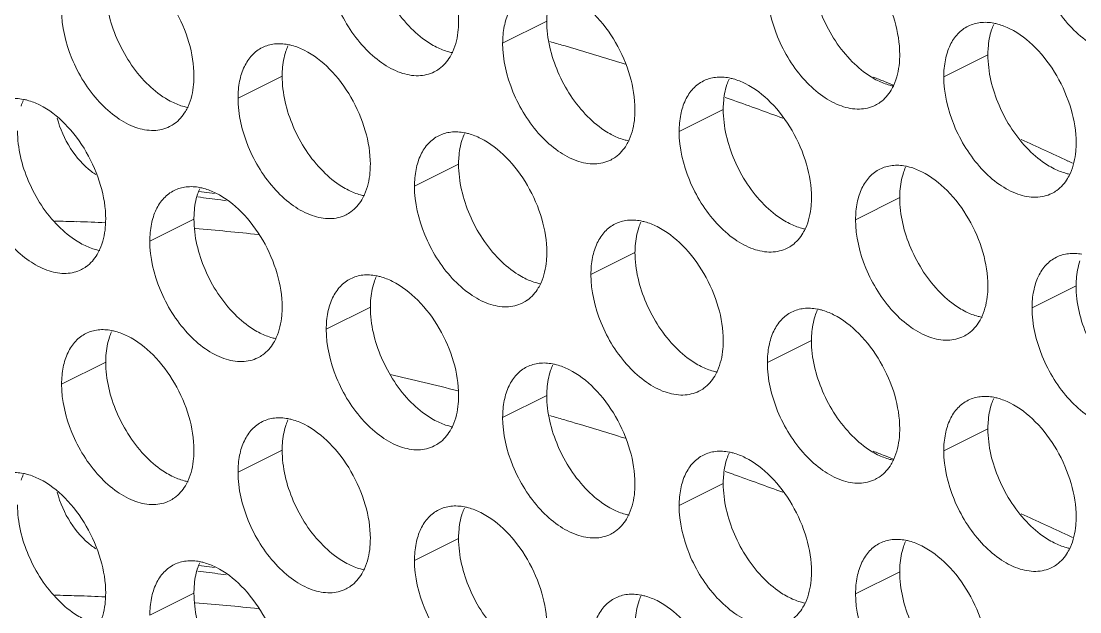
# Model space of a CAD drawing. Header units: millimetres. Extents: x 0 to 2524, y 0 to 1785.
# Drawn here: x 1855.55 to 1869.12, y 881.37 to 888.95 of the extents above; entities that cross this region are included whole.
import ezdxf

# ---------------------------------------------------------------- set-up
doc = ezdxf.new("R2010")
doc.units = ezdxf.units.MM
doc.header["$LTSCALE"] = 0.1
doc.layers.add('标注', color=251, linetype='Continuous', lineweight=9)

msp = doc.modelspace()

# ---------------------------------------------------------------- linework, layer by layer
at = {"layer": '标注'}
for p, q in [((1862.288, 888.947), (1861.722, 888.664)), ((1867.945, 888.518), (1867.379, 888.235)), ((1858.894, 888.244), (1858.328, 887.961)), ((1866.618, 888.174), (1866.672, 888.153)), ((1866.672, 888.153), (1866.731, 888.129)), ((1864.599, 887.962), (1864.577, 887.969)), ((1864.678, 887.934), (1864.599, 887.962)), ((1864.551, 887.815), (1863.985, 887.532)), ((1861.157, 887.112), (1860.591, 886.829)), ((1868.969, 887.154), (1869.03, 887.125)), ((1857.961, 886.746), (1858.025, 886.738)), ((1866.814, 886.684), (1866.248, 886.401)), ((1858.106, 886.654), (1858.178, 886.644)), ((1857.763, 886.409), (1857.197, 886.127)), ((1863.419, 885.981), (1862.854, 885.698)), ((1869.076, 885.553), (1868.511, 885.27)), ((1860.025, 885.278), (1859.46, 884.995)), ((1865.682, 884.85), (1865.117, 884.567)), ((1856.631, 884.575), (1856.066, 884.292)), ((1862.288, 884.147), (1861.722, 883.864)), ((1867.945, 883.718), (1867.379, 883.435)), ((1858.894, 883.444), (1858.328, 883.161)), ((1866.618, 883.374), (1866.672, 883.353)), ((1866.672, 883.353), (1866.731, 883.329)), ((1864.599, 883.162), (1864.577, 883.169)), ((1864.678, 883.134), (1864.599, 883.162)), ((1864.551, 883.015), (1863.985, 882.732)), ((1868.969, 882.354), (1869.03, 882.325)), ((1861.157, 882.312), (1860.591, 882.029)), ((1857.961, 881.946), (1858.025, 881.938)), ((1858.106, 881.854), (1858.178, 881.844)), ((1866.814, 881.884), (1866.248, 881.601)), ((1857.763, 881.609), (1857.197, 881.327))]:
    msp.add_line(p, q, dxfattribs=at)
for centre, radius, start, end in [((1868.689, 888.607), 0.734, 155.8796, 161.7803), ((1859.639, 888.333), 0.734, 155.8796, 161.7803), ((1851.393, 850.57), 39.654, 73.727, 73.9941), ((1851.179, 849.844), 40.411, 72.5573, 73.7232), ((1860.642, 888.703), 0.453, 296.5256, 305.9034), ((1865.295, 887.904), 0.734, 155.8796, 161.7803), ((1850.978, 849.036), 42.147, 68.2177, 68.4277), ((1856.244, 887.63), 0.734, 155.8796, 161.7803), ((1850.332, 847.291), 43.1, 70.0992, 70.5572), ((1866.299, 888.275), 0.453, 296.5256, 305.9034), ((1850.171, 846.848), 43.572, 69.6619, 70.0992), ((1857.248, 888), 0.453, 296.5256, 305.9034), ((1861.901, 887.201), 0.734, 155.8796, 161.7803), ((1849.654, 845.947), 45.509, 64.8858, 65.7125), ((1862.905, 887.572), 0.453, 296.5256, 305.9034), ((1856.953, 887.688), 0.838, 233.0821, 237.7828), ((1867.558, 886.773), 0.734, 155.8796, 161.7803), ((1858.507, 886.498), 0.734, 155.8796, 161.7803), ((1853.574, 853.263), 33.697, 82.271, 82.7772), ((1853.406, 853.187), 33.867, 82.2713, 82.504), ((1868.562, 887.143), 0.453, 296.5256, 305.9034), ((1859.511, 886.869), 0.453, 296.5256, 305.9034), ((1855.293, 856.532), 29.859, 88.1388, 88.6874), ((1855.283, 856.235), 30.157, 87.4456, 88.1385), ((1855.176, 854.606), 31.788, 83.8344, 85.3002), ((1864.164, 886.07), 0.734, 155.8796, 161.7803), ((1865.168, 886.44), 0.453, 296.5256, 305.9034), ((1856.117, 886.166), 0.453, 296.5256, 305.9034), ((1860.77, 885.367), 0.734, 155.8796, 161.7803), ((1861.774, 885.738), 0.453, 296.5256, 305.9034), ((1866.427, 884.939), 0.734, 155.8796, 161.7803), ((1857.376, 884.664), 0.734, 155.8796, 161.7803), ((1867.431, 885.309), 0.453, 296.5256, 305.9034), ((1858.38, 885.035), 0.453, 296.5256, 305.9034), ((1863.033, 884.236), 0.734, 155.8796, 161.7803), ((1851.95, 847.856), 37.495, 75.7992, 77.1627), ((1864.037, 884.606), 0.453, 296.5256, 305.9034), ((1868.689, 883.807), 0.734, 155.8796, 161.7803), ((1859.639, 883.533), 0.734, 155.8796, 161.7803), ((1851.393, 845.77), 39.654, 73.727, 73.9941), ((1851.179, 845.044), 40.411, 72.5573, 73.7232), ((1860.642, 883.903), 0.453, 296.5256, 305.9034), ((1850.978, 844.236), 42.147, 68.2177, 68.4277), ((1865.295, 883.104), 0.734, 155.8796, 161.7803), ((1856.244, 882.83), 0.734, 155.8796, 161.7803), ((1850.332, 842.491), 43.1, 70.0992, 70.5572), ((1850.171, 842.048), 43.572, 69.6619, 70.0992), ((1866.299, 883.475), 0.453, 296.5256, 305.9034), ((1857.248, 883.2), 0.453, 296.5256, 305.9034), ((1861.901, 882.401), 0.734, 155.8796, 161.7803), ((1849.654, 841.147), 45.509, 64.8858, 65.7125), ((1862.905, 882.772), 0.453, 296.5256, 305.9034), ((1856.953, 882.888), 0.838, 233.0821, 237.7828), ((1867.558, 881.973), 0.734, 155.8796, 161.7803), ((1858.507, 881.698), 0.734, 155.8796, 161.7803), ((1853.406, 848.387), 33.867, 82.2713, 82.504), ((1868.562, 882.343), 0.453, 296.5256, 305.9034), ((1853.574, 848.463), 33.697, 82.271, 82.7772), ((1859.511, 882.069), 0.453, 296.5256, 305.9034), ((1855.293, 851.732), 29.859, 88.1388, 88.6874), ((1855.283, 851.435), 30.157, 87.4456, 88.1385), ((1864.164, 881.27), 0.734, 155.8796, 161.7803), ((1855.176, 849.806), 31.788, 83.8344, 85.3002)]:
    msp.add_arc(centre, radius, start, end, dxfattribs=at)
for points, knots in [([(1860.308, 890.41), (1860.429, 890.35), (1860.659, 890.169), (1860.926, 889.811), (1861.107, 889.393), (1861.157, 889.092), (1861.157, 888.947)], [0, 0, 0, 0, 0.229676, 0.488215, 0.753207, 1, 1, 1, 1]), ([(1860.549, 888.856), (1860.388, 889.019), (1860.137, 889.406), (1860.025, 889.856), (1860.025, 890.078)], [0, 0, 0, 0, 0.508684, 1, 1, 1, 1]), ([(1865.965, 889.982), (1866.086, 889.921), (1866.316, 889.741), (1866.582, 889.383), (1866.764, 888.964), (1866.814, 888.663), (1866.814, 888.518)], [0, 0, 0, 0, 0.229676, 0.488215, 0.753207, 1, 1, 1, 1]), ([(1869.896, 888.572), (1869.833, 888.541), (1869.683, 888.507), (1869.445, 888.555), (1869.207, 888.685), (1868.899, 888.963), (1868.613, 889.426), (1868.511, 889.858), (1868.511, 890.07)], [0, 0, 0, 0, 0.090718, 0.191742, 0.308104, 0.439279, 0.725532, 1, 1, 1, 1]), ([(1856.914, 889.707), (1857.035, 889.647), (1857.265, 889.467), (1857.531, 889.108), (1857.713, 888.69), (1857.763, 888.389), (1857.763, 888.244)], [0, 0, 0, 0, 0.229676, 0.488215, 0.753207, 1, 1, 1, 1]), ([(1860.845, 888.298), (1860.782, 888.266), (1860.632, 888.232), (1860.395, 888.28), (1860.156, 888.411), (1859.848, 888.688), (1859.562, 889.151), (1859.46, 889.584), (1859.46, 889.795)], [0, 0, 0, 0, 0.090718, 0.191742, 0.308104, 0.439279, 0.725532, 1, 1, 1, 1]), ([(1866.206, 888.428), (1866.044, 888.59), (1865.793, 888.977), (1865.682, 889.428), (1865.682, 889.65)], [0, 0, 0, 0, 0.508684, 1, 1, 1, 1]), ([(1857.155, 888.153), (1856.994, 888.316), (1856.743, 888.703), (1856.631, 889.154), (1856.631, 889.375)], [0, 0, 0, 0, 0.508684, 1, 1, 1, 1]), ([(1861.722, 888.664), (1861.722, 888.737), (1861.734, 888.876), (1861.793, 889.066), (1861.893, 889.218), (1861.985, 889.288), (1862.034, 889.313)], [0, 0, 0, 0, 0.289235, 0.54966, 0.782932, 1, 1, 1, 1]), ([(1862.288, 888.947), (1862.288, 888.975), (1862.292, 889.083), (1862.311, 889.19), (1862.335, 889.265)], [0, 0, 0, 0, 0.264225, 1, 1, 1, 1]), ([(1862.571, 889.279), (1862.692, 889.218), (1862.922, 889.038), (1863.188, 888.68), (1863.369, 888.261), (1863.419, 887.96), (1863.419, 887.815)], [0, 0, 0, 0, 0.229676, 0.488215, 0.753207, 1, 1, 1, 1]), ([(1866.502, 887.869), (1866.439, 887.838), (1866.289, 887.804), (1866.051, 887.852), (1865.813, 887.982), (1865.505, 888.26), (1865.219, 888.723), (1865.117, 889.155), (1865.117, 889.367)], [0, 0, 0, 0, 0.090718, 0.191742, 0.308104, 0.439279, 0.725532, 1, 1, 1, 1]), ([(1857.451, 887.595), (1857.388, 887.563), (1857.238, 887.53), (1857, 887.577), (1856.762, 887.708), (1856.454, 887.985), (1856.168, 888.448), (1856.066, 888.881), (1856.066, 889.092)], [0, 0, 0, 0, 0.090718, 0.191742, 0.308104, 0.439279, 0.725532, 1, 1, 1, 1]), ([(1860.874, 888.615), (1860.845, 888.629), (1860.728, 888.695), (1860.622, 888.783), (1860.549, 888.856)], [0, 0, 0, 0, 0.235002, 1, 1, 1, 1]), ([(1861.157, 888.947), (1861.157, 888.911), (1861.151, 888.779), (1861.122, 888.646), (1861.082, 888.558)], [0, 0, 0, 0, 0.268874, 1, 1, 1, 1]), ([(1862.812, 887.725), (1862.65, 887.887), (1862.399, 888.275), (1862.288, 888.725), (1862.288, 888.947)], [0, 0, 0, 0, 0.508684, 1, 1, 1, 1]), ([(1867.379, 888.235), (1867.379, 888.308), (1867.391, 888.447), (1867.45, 888.637), (1867.55, 888.79), (1867.642, 888.86), (1867.691, 888.884)], [0, 0, 0, 0, 0.289235, 0.54966, 0.782932, 1, 1, 1, 1]), ([(1867.691, 888.884), (1867.74, 888.908), (1867.85, 888.94), (1867.963, 888.933), (1868.02, 888.923)], [0, 0, 0, 0, 0.482538, 1, 1, 1, 1]), ([(1868.02, 888.923), (1868.037, 888.919), (1868.109, 888.903), (1868.178, 888.875), (1868.228, 888.85)], [0, 0, 0, 0, 0.238696, 1, 1, 1, 1]), ([(1868.228, 888.85), (1868.348, 888.79), (1868.579, 888.61), (1868.845, 888.252), (1869.026, 887.833), (1869.076, 887.532), (1869.076, 887.387)], [0, 0, 0, 0, 0.229676, 0.488215, 0.753207, 1, 1, 1, 1]), ([(1867.945, 888.518), (1867.945, 888.547), (1867.949, 888.654), (1867.967, 888.761), (1867.992, 888.837)], [0, 0, 0, 0, 0.264225, 1, 1, 1, 1]), ([(1858.328, 887.961), (1858.328, 888.034), (1858.34, 888.173), (1858.399, 888.363), (1858.499, 888.515), (1858.591, 888.585), (1858.64, 888.61)], [0, 0, 0, 0, 0.289235, 0.54966, 0.782932, 1, 1, 1, 1]), ([(1858.64, 888.61), (1858.689, 888.634), (1858.799, 888.666), (1858.912, 888.659), (1858.969, 888.648)], [0, 0, 0, 0, 0.482538, 1, 1, 1, 1]), ([(1858.969, 888.648), (1858.986, 888.645), (1859.058, 888.628), (1859.127, 888.601), (1859.177, 888.576)], [0, 0, 0, 0, 0.238696, 1, 1, 1, 1]), ([(1861.082, 888.542), (1861.064, 888.546), (1860.993, 888.562), (1860.924, 888.59), (1860.874, 888.615)], [0, 0, 0, 0, 0.238696, 1, 1, 1, 1]), ([(1863.108, 887.166), (1863.045, 887.135), (1862.895, 887.101), (1862.657, 887.149), (1862.419, 887.279), (1862.111, 887.557), (1861.825, 888.02), (1861.722, 888.452), (1861.722, 888.664)], [0, 0, 0, 0, 0.090718, 0.191742, 0.308104, 0.439279, 0.725532, 1, 1, 1, 1]), ([(1858.894, 888.244), (1858.894, 888.272), (1858.898, 888.38), (1858.917, 888.487), (1858.941, 888.562)], [0, 0, 0, 0, 0.264225, 1, 1, 1, 1]), ([(1859.177, 888.576), (1859.298, 888.515), (1859.528, 888.335), (1859.794, 887.977), (1859.975, 887.558), (1860.025, 887.257), (1860.025, 887.112)], [0, 0, 0, 0, 0.229676, 0.488215, 0.753207, 1, 1, 1, 1]), ([(1861.082, 888.558), (1861.072, 888.535), (1861.029, 888.451), (1860.964, 888.377), (1860.908, 888.336)], [0, 0, 0, 0, 0.265525, 1, 1, 1, 1]), ([(1866.814, 888.518), (1866.814, 888.483), (1866.808, 888.35), (1866.779, 888.218), (1866.739, 888.129)], [0, 0, 0, 0, 0.268874, 1, 1, 1, 1]), ([(1868.469, 887.296), (1868.307, 887.459), (1868.056, 887.846), (1867.945, 888.297), (1867.945, 888.518)], [0, 0, 0, 0, 0.508684, 1, 1, 1, 1]), ([(1866.531, 888.186), (1866.502, 888.2), (1866.384, 888.267), (1866.279, 888.354), (1866.206, 888.428)], [0, 0, 0, 0, 0.235002, 1, 1, 1, 1]), ([(1857.763, 888.244), (1857.763, 888.208), (1857.757, 888.076), (1857.728, 887.943), (1857.688, 887.855)], [0, 0, 0, 0, 0.268874, 1, 1, 1, 1]), ([(1859.418, 887.022), (1859.256, 887.184), (1859.005, 887.572), (1858.894, 888.022), (1858.894, 888.244)], [0, 0, 0, 0, 0.508684, 1, 1, 1, 1]), ([(1863.985, 887.532), (1863.985, 887.605), (1863.997, 887.744), (1864.056, 887.934), (1864.156, 888.087), (1864.248, 888.157), (1864.297, 888.181)], [0, 0, 0, 0, 0.289235, 0.54966, 0.782932, 1, 1, 1, 1]), ([(1864.297, 888.181), (1864.345, 888.206), (1864.455, 888.237), (1864.569, 888.23), (1864.626, 888.22)], [0, 0, 0, 0, 0.482538, 1, 1, 1, 1]), ([(1864.626, 888.22), (1864.643, 888.216), (1864.715, 888.2), (1864.784, 888.172), (1864.834, 888.147)], [0, 0, 0, 0, 0.238696, 1, 1, 1, 1]), ([(1866.738, 888.114), (1866.721, 888.117), (1866.65, 888.134), (1866.581, 888.161), (1866.531, 888.186)], [0, 0, 0, 0, 0.238696, 1, 1, 1, 1]), ([(1868.764, 886.738), (1868.702, 886.707), (1868.552, 886.673), (1868.314, 886.72), (1868.076, 886.851), (1867.768, 887.129), (1867.482, 887.591), (1867.379, 888.024), (1867.379, 888.235)], [0, 0, 0, 0, 0.090718, 0.191742, 0.308104, 0.439279, 0.725532, 1, 1, 1, 1]), ([(1857.48, 887.912), (1857.451, 887.926), (1857.333, 887.992), (1857.228, 888.08), (1857.155, 888.153)], [0, 0, 0, 0, 0.235002, 1, 1, 1, 1]), ([(1864.551, 887.815), (1864.551, 887.844), (1864.555, 887.951), (1864.573, 888.059), (1864.598, 888.134)], [0, 0, 0, 0, 0.264225, 1, 1, 1, 1]), ([(1864.834, 888.147), (1864.954, 888.087), (1865.185, 887.907), (1865.451, 887.549), (1865.632, 887.13), (1865.682, 886.829), (1865.682, 886.684)], [0, 0, 0, 0, 0.229676, 0.488215, 0.753207, 1, 1, 1, 1]), ([(1866.739, 888.129), (1866.729, 888.106), (1866.685, 888.022), (1866.621, 887.948), (1866.565, 887.908)], [0, 0, 0, 0, 0.265525, 1, 1, 1, 1]), ([(1855.246, 887.907), (1855.294, 887.931), (1855.405, 887.963), (1855.518, 887.956), (1855.575, 887.945)], [0, 0, 0, 0, 0.482538, 1, 1, 1, 1]), ([(1855.575, 887.945), (1855.592, 887.942), (1855.664, 887.925), (1855.733, 887.898), (1855.783, 887.873)], [0, 0, 0, 0, 0.238696, 1, 1, 1, 1]), ([(1857.687, 887.839), (1857.67, 887.843), (1857.599, 887.859), (1857.53, 887.887), (1857.48, 887.912)], [0, 0, 0, 0, 0.238696, 1, 1, 1, 1]), ([(1859.713, 886.463), (1859.651, 886.432), (1859.501, 886.398), (1859.263, 886.446), (1859.025, 886.577), (1858.717, 886.854), (1858.431, 887.317), (1858.328, 887.749), (1858.328, 887.961)], [0, 0, 0, 0, 0.090718, 0.191742, 0.308104, 0.439279, 0.725532, 1, 1, 1, 1]), ([(1855.783, 887.873), (1855.903, 887.813), (1856.134, 887.632), (1856.4, 887.274), (1856.581, 886.855), (1856.631, 886.554), (1856.631, 886.409)], [0, 0, 0, 0, 0.229676, 0.488215, 0.753207, 1, 1, 1, 1]), ([(1857.688, 887.855), (1857.678, 887.832), (1857.634, 887.748), (1857.57, 887.674), (1857.514, 887.633)], [0, 0, 0, 0, 0.265525, 1, 1, 1, 1]), ([(1863.419, 887.815), (1863.419, 887.78), (1863.414, 887.647), (1863.385, 887.515), (1863.345, 887.426)], [0, 0, 0, 0, 0.268874, 1, 1, 1, 1]), ([(1865.075, 886.593), (1864.913, 886.756), (1864.662, 887.143), (1864.551, 887.594), (1864.551, 887.815)], [0, 0, 0, 0, 0.508684, 1, 1, 1, 1]), ([(1856.01, 887.703), (1856.045, 887.567), (1856.159, 887.311), (1856.343, 887.098), (1856.45, 887.018)], [0, 0, 0, 0, 0.513788, 1, 1, 1, 1]), ([(1863.137, 887.483), (1863.108, 887.497), (1862.99, 887.564), (1862.885, 887.651), (1862.812, 887.725)], [0, 0, 0, 0, 0.235002, 1, 1, 1, 1]), ([(1856.024, 886.319), (1855.862, 886.481), (1855.611, 886.869), (1855.5, 887.319), (1855.5, 887.541)], [0, 0, 0, 0, 0.508684, 1, 1, 1, 1]), ([(1860.903, 887.478), (1860.951, 887.503), (1861.061, 887.534), (1861.175, 887.528), (1861.232, 887.517)], [0, 0, 0, 0, 0.482538, 1, 1, 1, 1]), ([(1861.232, 887.517), (1861.249, 887.513), (1861.321, 887.497), (1861.39, 887.469), (1861.44, 887.444)], [0, 0, 0, 0, 0.238696, 1, 1, 1, 1]), ([(1865.37, 886.035), (1865.308, 886.004), (1865.158, 885.97), (1864.92, 886.017), (1864.682, 886.148), (1864.374, 886.426), (1864.088, 886.888), (1863.985, 887.321), (1863.985, 887.532)], [0, 0, 0, 0, 0.090718, 0.191742, 0.308104, 0.439279, 0.725532, 1, 1, 1, 1]), ([(1860.591, 886.829), (1860.591, 886.902), (1860.603, 887.041), (1860.662, 887.231), (1860.761, 887.384), (1860.854, 887.454), (1860.903, 887.478)], [0, 0, 0, 0, 0.289235, 0.54966, 0.782932, 1, 1, 1, 1]), ([(1861.157, 887.112), (1861.157, 887.141), (1861.16, 887.248), (1861.179, 887.356), (1861.204, 887.431)], [0, 0, 0, 0, 0.264225, 1, 1, 1, 1]), ([(1861.44, 887.444), (1861.56, 887.384), (1861.791, 887.204), (1862.057, 886.846), (1862.238, 886.427), (1862.288, 886.126), (1862.288, 885.981)], [0, 0, 0, 0, 0.229676, 0.488215, 0.753207, 1, 1, 1, 1]), ([(1863.344, 887.411), (1863.327, 887.414), (1863.256, 887.431), (1863.187, 887.458), (1863.137, 887.483)], [0, 0, 0, 0, 0.238696, 1, 1, 1, 1]), ([(1863.345, 887.426), (1863.335, 887.404), (1863.291, 887.32), (1863.227, 887.245), (1863.171, 887.205)], [0, 0, 0, 0, 0.265525, 1, 1, 1, 1]), ([(1869.076, 887.387), (1869.076, 887.351), (1869.071, 887.219), (1869.041, 887.086), (1869.002, 886.998)], [0, 0, 0, 0, 0.268874, 1, 1, 1, 1]), ([(1868.794, 887.055), (1868.765, 887.069), (1868.647, 887.135), (1868.542, 887.223), (1868.469, 887.296)], [0, 0, 0, 0, 0.235002, 1, 1, 1, 1]), ([(1860.025, 887.112), (1860.025, 887.077), (1860.02, 886.944), (1859.99, 886.812), (1859.951, 886.723)], [0, 0, 0, 0, 0.268874, 1, 1, 1, 1]), ([(1861.681, 885.89), (1861.519, 886.053), (1861.268, 886.44), (1861.157, 886.891), (1861.157, 887.112)], [0, 0, 0, 0, 0.508684, 1, 1, 1, 1]), ([(1866.56, 887.05), (1866.608, 887.074), (1866.718, 887.106), (1866.832, 887.099), (1866.889, 887.088)], [0, 0, 0, 0, 0.482538, 1, 1, 1, 1]), ([(1866.889, 887.088), (1866.906, 887.085), (1866.978, 887.068), (1867.046, 887.041), (1867.096, 887.016)], [0, 0, 0, 0, 0.238696, 1, 1, 1, 1]), ([(1859.743, 886.78), (1859.714, 886.794), (1859.596, 886.861), (1859.491, 886.948), (1859.418, 887.022)], [0, 0, 0, 0, 0.235002, 1, 1, 1, 1]), ([(1866.248, 886.401), (1866.248, 886.474), (1866.26, 886.613), (1866.319, 886.803), (1866.418, 886.955), (1866.511, 887.026), (1866.56, 887.05)], [0, 0, 0, 0, 0.289235, 0.54966, 0.782932, 1, 1, 1, 1]), ([(1866.814, 886.684), (1866.814, 886.712), (1866.817, 886.82), (1866.836, 886.927), (1866.861, 887.002)], [0, 0, 0, 0, 0.264225, 1, 1, 1, 1]), ([(1867.096, 887.016), (1867.217, 886.956), (1867.448, 886.775), (1867.714, 886.417), (1867.895, 885.999), (1867.945, 885.697), (1867.945, 885.553)], [0, 0, 0, 0, 0.229676, 0.488215, 0.753207, 1, 1, 1, 1]), ([(1869.001, 886.983), (1868.984, 886.986), (1868.912, 887.002), (1868.844, 887.03), (1868.794, 887.055)], [0, 0, 0, 0, 0.238696, 1, 1, 1, 1]), ([(1869.002, 886.998), (1868.991, 886.975), (1868.948, 886.891), (1868.884, 886.817), (1868.828, 886.776)], [0, 0, 0, 0, 0.265525, 1, 1, 1, 1]), ([(1857.509, 886.776), (1857.557, 886.8), (1857.667, 886.831), (1857.781, 886.825), (1857.838, 886.814)], [0, 0, 0, 0, 0.482538, 1, 1, 1, 1]), ([(1861.976, 885.332), (1861.914, 885.301), (1861.764, 885.267), (1861.526, 885.315), (1861.287, 885.445), (1860.98, 885.723), (1860.694, 886.185), (1860.591, 886.618), (1860.591, 886.829)], [0, 0, 0, 0, 0.090718, 0.191742, 0.308104, 0.439279, 0.725532, 1, 1, 1, 1]), ([(1857.197, 886.127), (1857.197, 886.199), (1857.209, 886.338), (1857.268, 886.528), (1857.367, 886.681), (1857.46, 886.751), (1857.509, 886.776)], [0, 0, 0, 0, 0.289235, 0.54966, 0.782932, 1, 1, 1, 1]), ([(1857.763, 886.409), (1857.763, 886.438), (1857.766, 886.545), (1857.785, 886.653), (1857.81, 886.728)], [0, 0, 0, 0, 0.264225, 1, 1, 1, 1]), ([(1857.838, 886.814), (1857.855, 886.81), (1857.927, 886.794), (1857.995, 886.767), (1858.045, 886.742)], [0, 0, 0, 0, 0.238696, 1, 1, 1, 1]), ([(1858.045, 886.742), (1858.166, 886.681), (1858.397, 886.501), (1858.663, 886.143), (1858.844, 885.724), (1858.894, 885.423), (1858.894, 885.278)], [0, 0, 0, 0, 0.229676, 0.488215, 0.753207, 1, 1, 1, 1]), ([(1859.95, 886.708), (1859.933, 886.711), (1859.861, 886.728), (1859.793, 886.755), (1859.743, 886.78)], [0, 0, 0, 0, 0.238696, 1, 1, 1, 1]), ([(1859.951, 886.723), (1859.94, 886.701), (1859.897, 886.617), (1859.833, 886.542), (1859.777, 886.502)], [0, 0, 0, 0, 0.265525, 1, 1, 1, 1]), ([(1865.682, 886.684), (1865.682, 886.648), (1865.677, 886.516), (1865.647, 886.383), (1865.608, 886.295)], [0, 0, 0, 0, 0.268874, 1, 1, 1, 1]), ([(1867.337, 885.462), (1867.176, 885.625), (1866.925, 886.012), (1866.814, 886.462), (1866.814, 886.684)], [0, 0, 0, 0, 0.508684, 1, 1, 1, 1]), ([(1865.399, 886.352), (1865.371, 886.366), (1865.253, 886.432), (1865.148, 886.52), (1865.075, 886.593)], [0, 0, 0, 0, 0.235002, 1, 1, 1, 1]), ([(1856.631, 886.409), (1856.631, 886.374), (1856.626, 886.242), (1856.596, 886.109), (1856.557, 886.021)], [0, 0, 0, 0, 0.268874, 1, 1, 1, 1]), ([(1858.286, 885.187), (1858.125, 885.35), (1857.874, 885.737), (1857.763, 886.188), (1857.763, 886.409)], [0, 0, 0, 0, 0.508684, 1, 1, 1, 1]), ([(1856.348, 886.077), (1856.32, 886.091), (1856.202, 886.158), (1856.097, 886.245), (1856.024, 886.319)], [0, 0, 0, 0, 0.235002, 1, 1, 1, 1]), ([(1862.854, 885.698), (1862.854, 885.771), (1862.866, 885.91), (1862.925, 886.1), (1863.024, 886.252), (1863.117, 886.323), (1863.166, 886.347)], [0, 0, 0, 0, 0.289235, 0.54966, 0.782932, 1, 1, 1, 1]), ([(1863.166, 886.347), (1863.214, 886.371), (1863.324, 886.403), (1863.438, 886.396), (1863.495, 886.385)], [0, 0, 0, 0, 0.482538, 1, 1, 1, 1]), ([(1863.419, 885.981), (1863.419, 886.009), (1863.423, 886.117), (1863.442, 886.224), (1863.467, 886.299)], [0, 0, 0, 0, 0.264225, 1, 1, 1, 1]), ([(1863.495, 886.385), (1863.512, 886.382), (1863.583, 886.365), (1863.652, 886.338), (1863.702, 886.313)], [0, 0, 0, 0, 0.238696, 1, 1, 1, 1]), ([(1863.702, 886.313), (1863.823, 886.253), (1864.054, 886.072), (1864.32, 885.714), (1864.501, 885.296), (1864.551, 884.995), (1864.551, 884.85)], [0, 0, 0, 0, 0.229676, 0.488215, 0.753207, 1, 1, 1, 1]), ([(1865.607, 886.28), (1865.59, 886.283), (1865.518, 886.3), (1865.449, 886.327), (1865.399, 886.352)], [0, 0, 0, 0, 0.238696, 1, 1, 1, 1]), ([(1865.608, 886.295), (1865.597, 886.272), (1865.554, 886.188), (1865.49, 886.114), (1865.434, 886.073)], [0, 0, 0, 0, 0.265525, 1, 1, 1, 1]), ([(1867.633, 884.904), (1867.57, 884.872), (1867.421, 884.838), (1867.183, 884.886), (1866.944, 885.017), (1866.637, 885.294), (1866.351, 885.757), (1866.248, 886.189), (1866.248, 886.401)], [0, 0, 0, 0, 0.090718, 0.191742, 0.308104, 0.439279, 0.725532, 1, 1, 1, 1]), ([(1856.319, 885.76), (1856.26, 885.731), (1856.118, 885.697), (1855.892, 885.736), (1855.664, 885.852), (1855.525, 885.968), (1855.458, 886.036)], [0, 0, 0, 0, 0.208571, 0.439041, 0.702839, 1, 1, 1, 1]), ([(1856.556, 886.005), (1856.539, 886.008), (1856.467, 886.025), (1856.398, 886.052), (1856.348, 886.077)], [0, 0, 0, 0, 0.238696, 1, 1, 1, 1]), ([(1856.557, 886.021), (1856.546, 885.998), (1856.503, 885.914), (1856.439, 885.84), (1856.383, 885.799)], [0, 0, 0, 0, 0.265525, 1, 1, 1, 1]), ([(1858.582, 884.629), (1858.52, 884.598), (1858.37, 884.564), (1858.132, 884.612), (1857.893, 884.742), (1857.586, 885.02), (1857.3, 885.482), (1857.197, 885.915), (1857.197, 886.127)], [0, 0, 0, 0, 0.090718, 0.191742, 0.308104, 0.439279, 0.725532, 1, 1, 1, 1]), ([(1862.005, 885.649), (1861.977, 885.663), (1861.859, 885.73), (1861.753, 885.817), (1861.681, 885.89)], [0, 0, 0, 0, 0.235002, 1, 1, 1, 1]), ([(1862.288, 885.981), (1862.288, 885.945), (1862.282, 885.813), (1862.253, 885.68), (1862.214, 885.592)], [0, 0, 0, 0, 0.268874, 1, 1, 1, 1]), ([(1863.943, 884.759), (1863.782, 884.922), (1863.531, 885.309), (1863.419, 885.759), (1863.419, 885.981)], [0, 0, 0, 0, 0.508684, 1, 1, 1, 1]), ([(1868.511, 885.27), (1868.511, 885.343), (1868.523, 885.481), (1868.582, 885.672), (1868.681, 885.824), (1868.774, 885.894), (1868.823, 885.919)], [0, 0, 0, 0, 0.289235, 0.54966, 0.782932, 1, 1, 1, 1]), ([(1868.823, 885.919), (1868.871, 885.943), (1868.981, 885.975), (1869.095, 885.968), (1869.151, 885.957)], [0, 0, 0, 0, 0.482538, 1, 1, 1, 1]), ([(1869.076, 885.553), (1869.076, 885.581), (1869.08, 885.688), (1869.099, 885.796), (1869.124, 885.871)], [0, 0, 0, 0, 0.264225, 1, 1, 1, 1]), ([(1859.46, 884.995), (1859.46, 885.068), (1859.472, 885.207), (1859.531, 885.397), (1859.63, 885.549), (1859.723, 885.62), (1859.772, 885.644)], [0, 0, 0, 0, 0.289235, 0.54966, 0.782932, 1, 1, 1, 1]), ([(1859.772, 885.644), (1859.82, 885.668), (1859.93, 885.7), (1860.044, 885.693), (1860.101, 885.682)], [0, 0, 0, 0, 0.482538, 1, 1, 1, 1]), ([(1860.025, 885.278), (1860.025, 885.306), (1860.029, 885.414), (1860.048, 885.521), (1860.073, 885.596)], [0, 0, 0, 0, 0.264225, 1, 1, 1, 1]), ([(1860.101, 885.682), (1860.118, 885.679), (1860.189, 885.662), (1860.258, 885.635), (1860.308, 885.61)], [0, 0, 0, 0, 0.238696, 1, 1, 1, 1]), ([(1860.308, 885.61), (1860.429, 885.55), (1860.659, 885.369), (1860.926, 885.011), (1861.107, 884.593), (1861.157, 884.292), (1861.157, 884.147)], [0, 0, 0, 0, 0.229676, 0.488215, 0.753207, 1, 1, 1, 1]), ([(1862.213, 885.577), (1862.196, 885.58), (1862.124, 885.597), (1862.055, 885.624), (1862.005, 885.649)], [0, 0, 0, 0, 0.238696, 1, 1, 1, 1]), ([(1862.214, 885.592), (1862.203, 885.569), (1862.16, 885.485), (1862.096, 885.411), (1862.04, 885.37)], [0, 0, 0, 0, 0.265525, 1, 1, 1, 1]), ([(1864.239, 884.201), (1864.176, 884.169), (1864.026, 884.135), (1863.789, 884.183), (1863.55, 884.314), (1863.242, 884.591), (1862.956, 885.054), (1862.854, 885.486), (1862.854, 885.698)], [0, 0, 0, 0, 0.090718, 0.191742, 0.308104, 0.439279, 0.725532, 1, 1, 1, 1]), ([(1867.662, 885.22), (1867.634, 885.235), (1867.516, 885.301), (1867.41, 885.388), (1867.337, 885.462)], [0, 0, 0, 0, 0.235002, 1, 1, 1, 1]), ([(1867.945, 885.553), (1867.945, 885.517), (1867.939, 885.385), (1867.91, 885.252), (1867.87, 885.164)], [0, 0, 0, 0, 0.268874, 1, 1, 1, 1]), ([(1869.6, 884.33), (1869.439, 884.493), (1869.188, 884.88), (1869.076, 885.331), (1869.076, 885.553)], [0, 0, 0, 0, 0.508684, 1, 1, 1, 1]), ([(1858.611, 884.946), (1858.583, 884.96), (1858.465, 885.027), (1858.359, 885.114), (1858.286, 885.187)], [0, 0, 0, 0, 0.235002, 1, 1, 1, 1]), ([(1858.894, 885.278), (1858.894, 885.242), (1858.888, 885.11), (1858.859, 884.978), (1858.819, 884.889)], [0, 0, 0, 0, 0.268874, 1, 1, 1, 1]), ([(1860.549, 884.056), (1860.388, 884.219), (1860.137, 884.606), (1860.025, 885.056), (1860.025, 885.278)], [0, 0, 0, 0, 0.508684, 1, 1, 1, 1]), ([(1865.117, 884.567), (1865.117, 884.64), (1865.129, 884.779), (1865.188, 884.969), (1865.287, 885.121), (1865.38, 885.191), (1865.428, 885.216)], [0, 0, 0, 0, 0.289235, 0.54966, 0.782932, 1, 1, 1, 1]), ([(1865.428, 885.216), (1865.477, 885.24), (1865.587, 885.272), (1865.701, 885.265), (1865.757, 885.254)], [0, 0, 0, 0, 0.482538, 1, 1, 1, 1]), ([(1865.757, 885.254), (1865.775, 885.251), (1865.846, 885.234), (1865.915, 885.207), (1865.965, 885.182)], [0, 0, 0, 0, 0.238696, 1, 1, 1, 1]), ([(1867.87, 885.148), (1867.853, 885.152), (1867.781, 885.168), (1867.712, 885.195), (1867.662, 885.22)], [0, 0, 0, 0, 0.238696, 1, 1, 1, 1]), ([(1869.896, 883.772), (1869.833, 883.741), (1869.683, 883.707), (1869.445, 883.755), (1869.207, 883.885), (1868.899, 884.163), (1868.613, 884.626), (1868.511, 885.058), (1868.511, 885.27)], [0, 0, 0, 0, 0.090718, 0.191742, 0.308104, 0.439279, 0.725532, 1, 1, 1, 1]), ([(1865.682, 884.85), (1865.682, 884.878), (1865.686, 884.985), (1865.705, 885.093), (1865.73, 885.168)], [0, 0, 0, 0, 0.264225, 1, 1, 1, 1]), ([(1865.965, 885.182), (1866.086, 885.121), (1866.316, 884.941), (1866.582, 884.583), (1866.764, 884.164), (1866.814, 883.863), (1866.814, 883.718)], [0, 0, 0, 0, 0.229676, 0.488215, 0.753207, 1, 1, 1, 1]), ([(1867.87, 885.164), (1867.86, 885.141), (1867.817, 885.057), (1867.753, 884.983), (1867.696, 884.942)], [0, 0, 0, 0, 0.265525, 1, 1, 1, 1]), ([(1856.066, 884.292), (1856.066, 884.365), (1856.078, 884.504), (1856.137, 884.694), (1856.236, 884.846), (1856.329, 884.917), (1856.377, 884.941)], [0, 0, 0, 0, 0.289235, 0.54966, 0.782932, 1, 1, 1, 1]), ([(1856.377, 884.941), (1856.426, 884.965), (1856.536, 884.997), (1856.65, 884.99), (1856.706, 884.979)], [0, 0, 0, 0, 0.482538, 1, 1, 1, 1]), ([(1856.706, 884.979), (1856.724, 884.976), (1856.795, 884.959), (1856.864, 884.932), (1856.914, 884.907)], [0, 0, 0, 0, 0.238696, 1, 1, 1, 1]), ([(1858.819, 884.874), (1858.802, 884.877), (1858.73, 884.894), (1858.661, 884.921), (1858.611, 884.946)], [0, 0, 0, 0, 0.238696, 1, 1, 1, 1]), ([(1860.845, 883.498), (1860.782, 883.466), (1860.632, 883.432), (1860.395, 883.48), (1860.156, 883.611), (1859.848, 883.888), (1859.562, 884.351), (1859.46, 884.784), (1859.46, 884.995)], [0, 0, 0, 0, 0.090718, 0.191742, 0.308104, 0.439279, 0.725532, 1, 1, 1, 1]), ([(1856.631, 884.575), (1856.631, 884.603), (1856.635, 884.711), (1856.654, 884.818), (1856.679, 884.893)], [0, 0, 0, 0, 0.264225, 1, 1, 1, 1]), ([(1856.914, 884.907), (1857.035, 884.847), (1857.265, 884.667), (1857.531, 884.308), (1857.713, 883.89), (1857.763, 883.589), (1857.763, 883.444)], [0, 0, 0, 0, 0.229676, 0.488215, 0.753207, 1, 1, 1, 1]), ([(1858.819, 884.889), (1858.809, 884.866), (1858.766, 884.782), (1858.702, 884.708), (1858.645, 884.667)], [0, 0, 0, 0, 0.265525, 1, 1, 1, 1]), ([(1864.551, 884.85), (1864.551, 884.814), (1864.545, 884.682), (1864.516, 884.549), (1864.476, 884.461)], [0, 0, 0, 0, 0.268874, 1, 1, 1, 1]), ([(1866.206, 883.628), (1866.044, 883.79), (1865.793, 884.177), (1865.682, 884.628), (1865.682, 884.85)], [0, 0, 0, 0, 0.508684, 1, 1, 1, 1]), ([(1864.268, 884.517), (1864.24, 884.532), (1864.122, 884.598), (1864.016, 884.686), (1863.943, 884.759)], [0, 0, 0, 0, 0.235002, 1, 1, 1, 1]), ([(1857.155, 883.353), (1856.994, 883.516), (1856.743, 883.903), (1856.631, 884.354), (1856.631, 884.575)], [0, 0, 0, 0, 0.508684, 1, 1, 1, 1]), ([(1861.722, 883.864), (1861.722, 883.937), (1861.734, 884.076), (1861.793, 884.266), (1861.893, 884.418), (1861.985, 884.488), (1862.034, 884.513)], [0, 0, 0, 0, 0.289235, 0.54966, 0.782932, 1, 1, 1, 1]), ([(1862.034, 884.513), (1862.083, 884.537), (1862.193, 884.569), (1862.306, 884.562), (1862.363, 884.551)], [0, 0, 0, 0, 0.482538, 1, 1, 1, 1]), ([(1862.363, 884.551), (1862.38, 884.548), (1862.452, 884.531), (1862.521, 884.504), (1862.571, 884.479)], [0, 0, 0, 0, 0.238696, 1, 1, 1, 1]), ([(1864.476, 884.445), (1864.459, 884.449), (1864.387, 884.465), (1864.318, 884.492), (1864.268, 884.517)], [0, 0, 0, 0, 0.238696, 1, 1, 1, 1]), ([(1866.502, 883.069), (1866.439, 883.038), (1866.289, 883.004), (1866.051, 883.052), (1865.813, 883.182), (1865.505, 883.46), (1865.219, 883.923), (1865.117, 884.355), (1865.117, 884.567)], [0, 0, 0, 0, 0.090718, 0.191742, 0.308104, 0.439279, 0.725532, 1, 1, 1, 1]), ([(1862.288, 884.147), (1862.288, 884.175), (1862.292, 884.283), (1862.311, 884.39), (1862.335, 884.465)], [0, 0, 0, 0, 0.264225, 1, 1, 1, 1]), ([(1862.571, 884.479), (1862.692, 884.418), (1862.922, 884.238), (1863.188, 883.88), (1863.369, 883.461), (1863.419, 883.16), (1863.419, 883.015)], [0, 0, 0, 0, 0.229676, 0.488215, 0.753207, 1, 1, 1, 1]), ([(1864.476, 884.461), (1864.466, 884.438), (1864.423, 884.354), (1864.359, 884.28), (1864.302, 884.239)], [0, 0, 0, 0, 0.265525, 1, 1, 1, 1]), ([(1857.451, 882.795), (1857.388, 882.763), (1857.238, 882.73), (1857, 882.777), (1856.762, 882.908), (1856.454, 883.185), (1856.168, 883.648), (1856.066, 884.081), (1856.066, 884.292)], [0, 0, 0, 0, 0.090718, 0.191742, 0.308104, 0.439279, 0.725532, 1, 1, 1, 1]), ([(1861.157, 884.147), (1861.157, 884.111), (1861.151, 883.979), (1861.122, 883.846), (1861.082, 883.758)], [0, 0, 0, 0, 0.268874, 1, 1, 1, 1]), ([(1862.812, 882.925), (1862.65, 883.087), (1862.399, 883.475), (1862.288, 883.925), (1862.288, 884.147)], [0, 0, 0, 0, 0.508684, 1, 1, 1, 1]), ([(1867.691, 884.084), (1867.74, 884.108), (1867.85, 884.14), (1867.963, 884.133), (1868.02, 884.123)], [0, 0, 0, 0, 0.482538, 1, 1, 1, 1]), ([(1868.02, 884.123), (1868.037, 884.119), (1868.109, 884.103), (1868.178, 884.075), (1868.228, 884.05)], [0, 0, 0, 0, 0.238696, 1, 1, 1, 1]), ([(1860.874, 883.815), (1860.845, 883.829), (1860.728, 883.895), (1860.622, 883.983), (1860.549, 884.056)], [0, 0, 0, 0, 0.235002, 1, 1, 1, 1]), ([(1867.379, 883.435), (1867.379, 883.508), (1867.391, 883.647), (1867.45, 883.837), (1867.55, 883.99), (1867.642, 884.06), (1867.691, 884.084)], [0, 0, 0, 0, 0.289235, 0.54966, 0.782932, 1, 1, 1, 1]), ([(1867.945, 883.718), (1867.945, 883.747), (1867.949, 883.854), (1867.967, 883.961), (1867.992, 884.037)], [0, 0, 0, 0, 0.264225, 1, 1, 1, 1]), ([(1868.228, 884.05), (1868.348, 883.99), (1868.579, 883.81), (1868.845, 883.452), (1869.026, 883.033), (1869.076, 882.732), (1869.076, 882.587)], [0, 0, 0, 0, 0.229676, 0.488215, 0.753207, 1, 1, 1, 1]), ([(1858.64, 883.81), (1858.689, 883.834), (1858.799, 883.866), (1858.912, 883.859), (1858.969, 883.848)], [0, 0, 0, 0, 0.482538, 1, 1, 1, 1]), ([(1858.969, 883.848), (1858.986, 883.845), (1859.058, 883.828), (1859.127, 883.801), (1859.177, 883.776)], [0, 0, 0, 0, 0.238696, 1, 1, 1, 1]), ([(1863.108, 882.366), (1863.045, 882.335), (1862.895, 882.301), (1862.657, 882.349), (1862.419, 882.479), (1862.111, 882.757), (1861.825, 883.22), (1861.722, 883.652), (1861.722, 883.864)], [0, 0, 0, 0, 0.090718, 0.191742, 0.308104, 0.439279, 0.725532, 1, 1, 1, 1]), ([(1858.328, 883.161), (1858.328, 883.234), (1858.34, 883.373), (1858.399, 883.563), (1858.499, 883.715), (1858.591, 883.785), (1858.64, 883.81)], [0, 0, 0, 0, 0.289235, 0.54966, 0.782932, 1, 1, 1, 1]), ([(1858.894, 883.444), (1858.894, 883.472), (1858.898, 883.58), (1858.917, 883.687), (1858.941, 883.762)], [0, 0, 0, 0, 0.264225, 1, 1, 1, 1]), ([(1859.177, 883.776), (1859.298, 883.715), (1859.528, 883.535), (1859.794, 883.177), (1859.975, 882.758), (1860.025, 882.457), (1860.025, 882.312)], [0, 0, 0, 0, 0.229676, 0.488215, 0.753207, 1, 1, 1, 1]), ([(1861.082, 883.742), (1861.064, 883.746), (1860.993, 883.762), (1860.924, 883.79), (1860.874, 883.815)], [0, 0, 0, 0, 0.238696, 1, 1, 1, 1]), ([(1861.082, 883.758), (1861.072, 883.735), (1861.029, 883.651), (1860.964, 883.577), (1860.908, 883.536)], [0, 0, 0, 0, 0.265525, 1, 1, 1, 1]), ([(1866.814, 883.718), (1866.814, 883.683), (1866.808, 883.55), (1866.779, 883.418), (1866.739, 883.329)], [0, 0, 0, 0, 0.268874, 1, 1, 1, 1]), ([(1868.469, 882.496), (1868.307, 882.659), (1868.056, 883.046), (1867.945, 883.497), (1867.945, 883.718)], [0, 0, 0, 0, 0.508684, 1, 1, 1, 1]), ([(1866.531, 883.386), (1866.502, 883.4), (1866.384, 883.467), (1866.279, 883.554), (1866.206, 883.628)], [0, 0, 0, 0, 0.235002, 1, 1, 1, 1]), ([(1857.763, 883.444), (1857.763, 883.408), (1857.757, 883.276), (1857.728, 883.143), (1857.688, 883.055)], [0, 0, 0, 0, 0.268874, 1, 1, 1, 1]), ([(1859.418, 882.222), (1859.256, 882.384), (1859.005, 882.772), (1858.894, 883.222), (1858.894, 883.444)], [0, 0, 0, 0, 0.508684, 1, 1, 1, 1]), ([(1864.297, 883.381), (1864.345, 883.406), (1864.455, 883.437), (1864.569, 883.43), (1864.626, 883.42)], [0, 0, 0, 0, 0.482538, 1, 1, 1, 1]), ([(1868.764, 881.938), (1868.702, 881.907), (1868.552, 881.873), (1868.314, 881.92), (1868.076, 882.051), (1867.768, 882.329), (1867.482, 882.791), (1867.379, 883.224), (1867.379, 883.435)], [0, 0, 0, 0, 0.090718, 0.191742, 0.308104, 0.439279, 0.725532, 1, 1, 1, 1]), ([(1857.48, 883.112), (1857.451, 883.126), (1857.333, 883.192), (1857.228, 883.28), (1857.155, 883.353)], [0, 0, 0, 0, 0.235002, 1, 1, 1, 1]), ([(1863.985, 882.732), (1863.985, 882.805), (1863.997, 882.944), (1864.056, 883.134), (1864.156, 883.287), (1864.248, 883.357), (1864.297, 883.381)], [0, 0, 0, 0, 0.289235, 0.54966, 0.782932, 1, 1, 1, 1]), ([(1864.551, 883.015), (1864.551, 883.044), (1864.555, 883.151), (1864.573, 883.259), (1864.598, 883.334)], [0, 0, 0, 0, 0.264225, 1, 1, 1, 1]), ([(1864.626, 883.42), (1864.643, 883.416), (1864.715, 883.4), (1864.784, 883.372), (1864.834, 883.347)], [0, 0, 0, 0, 0.238696, 1, 1, 1, 1]), ([(1864.834, 883.347), (1864.954, 883.287), (1865.185, 883.107), (1865.451, 882.749), (1865.632, 882.33), (1865.682, 882.029), (1865.682, 881.884)], [0, 0, 0, 0, 0.229676, 0.488215, 0.753207, 1, 1, 1, 1]), ([(1866.738, 883.314), (1866.721, 883.317), (1866.65, 883.334), (1866.581, 883.361), (1866.531, 883.386)], [0, 0, 0, 0, 0.238696, 1, 1, 1, 1]), ([(1866.739, 883.329), (1866.729, 883.306), (1866.685, 883.222), (1866.621, 883.148), (1866.565, 883.108)], [0, 0, 0, 0, 0.265525, 1, 1, 1, 1]), ([(1855.246, 883.107), (1855.294, 883.131), (1855.405, 883.163), (1855.518, 883.156), (1855.575, 883.145)], [0, 0, 0, 0, 0.482538, 1, 1, 1, 1]), ([(1859.713, 881.663), (1859.651, 881.632), (1859.501, 881.598), (1859.263, 881.646), (1859.025, 881.777), (1858.717, 882.054), (1858.431, 882.517), (1858.328, 882.949), (1858.328, 883.161)], [0, 0, 0, 0, 0.090718, 0.191742, 0.308104, 0.439279, 0.725532, 1, 1, 1, 1]), ([(1855.575, 883.145), (1855.592, 883.142), (1855.664, 883.125), (1855.733, 883.098), (1855.783, 883.073)], [0, 0, 0, 0, 0.238696, 1, 1, 1, 1]), ([(1855.783, 883.073), (1855.903, 883.013), (1856.134, 882.832), (1856.4, 882.474), (1856.581, 882.055), (1856.631, 881.754), (1856.631, 881.609)], [0, 0, 0, 0, 0.229676, 0.488215, 0.753207, 1, 1, 1, 1]), ([(1857.687, 883.039), (1857.67, 883.043), (1857.599, 883.059), (1857.53, 883.087), (1857.48, 883.112)], [0, 0, 0, 0, 0.238696, 1, 1, 1, 1]), ([(1857.688, 883.055), (1857.678, 883.032), (1857.634, 882.948), (1857.57, 882.874), (1857.514, 882.833)], [0, 0, 0, 0, 0.265525, 1, 1, 1, 1]), ([(1863.419, 883.015), (1863.419, 882.98), (1863.414, 882.847), (1863.385, 882.715), (1863.345, 882.626)], [0, 0, 0, 0, 0.268874, 1, 1, 1, 1]), ([(1865.075, 881.793), (1864.913, 881.956), (1864.662, 882.343), (1864.551, 882.794), (1864.551, 883.015)], [0, 0, 0, 0, 0.508684, 1, 1, 1, 1]), ([(1856.01, 882.903), (1856.045, 882.767), (1856.159, 882.511), (1856.343, 882.298), (1856.45, 882.218)], [0, 0, 0, 0, 0.513788, 1, 1, 1, 1]), ([(1863.137, 882.683), (1863.108, 882.697), (1862.99, 882.764), (1862.885, 882.851), (1862.812, 882.925)], [0, 0, 0, 0, 0.235002, 1, 1, 1, 1]), ([(1856.024, 881.519), (1855.862, 881.681), (1855.611, 882.069), (1855.5, 882.519), (1855.5, 882.741)], [0, 0, 0, 0, 0.508684, 1, 1, 1, 1]), ([(1860.591, 882.029), (1860.591, 882.102), (1860.603, 882.241), (1860.662, 882.431), (1860.761, 882.584), (1860.854, 882.654), (1860.903, 882.678)], [0, 0, 0, 0, 0.289235, 0.54966, 0.782932, 1, 1, 1, 1]), ([(1860.903, 882.678), (1860.951, 882.703), (1861.061, 882.734), (1861.175, 882.728), (1861.232, 882.717)], [0, 0, 0, 0, 0.482538, 1, 1, 1, 1]), ([(1861.157, 882.312), (1861.157, 882.341), (1861.16, 882.448), (1861.179, 882.556), (1861.204, 882.631)], [0, 0, 0, 0, 0.264225, 1, 1, 1, 1]), ([(1861.232, 882.717), (1861.249, 882.713), (1861.321, 882.697), (1861.39, 882.669), (1861.44, 882.644)], [0, 0, 0, 0, 0.238696, 1, 1, 1, 1]), ([(1861.44, 882.644), (1861.56, 882.584), (1861.791, 882.404), (1862.057, 882.046), (1862.238, 881.627), (1862.288, 881.326), (1862.288, 881.181)], [0, 0, 0, 0, 0.229676, 0.488215, 0.753207, 1, 1, 1, 1]), ([(1863.344, 882.611), (1863.327, 882.614), (1863.256, 882.631), (1863.187, 882.658), (1863.137, 882.683)], [0, 0, 0, 0, 0.238696, 1, 1, 1, 1]), ([(1863.345, 882.626), (1863.335, 882.604), (1863.291, 882.52), (1863.227, 882.445), (1863.171, 882.405)], [0, 0, 0, 0, 0.265525, 1, 1, 1, 1]), ([(1865.37, 881.235), (1865.308, 881.204), (1865.158, 881.17), (1864.92, 881.217), (1864.682, 881.348), (1864.374, 881.626), (1864.088, 882.088), (1863.985, 882.521), (1863.985, 882.732)], [0, 0, 0, 0, 0.090718, 0.191742, 0.308104, 0.439279, 0.725532, 1, 1, 1, 1]), ([(1868.794, 882.255), (1868.765, 882.269), (1868.647, 882.335), (1868.542, 882.423), (1868.469, 882.496)], [0, 0, 0, 0, 0.235002, 1, 1, 1, 1]), ([(1869.076, 882.587), (1869.076, 882.551), (1869.071, 882.419), (1869.041, 882.286), (1869.002, 882.198)], [0, 0, 0, 0, 0.268874, 1, 1, 1, 1]), ([(1859.743, 881.98), (1859.714, 881.994), (1859.596, 882.061), (1859.491, 882.148), (1859.418, 882.222)], [0, 0, 0, 0, 0.235002, 1, 1, 1, 1]), ([(1860.025, 882.312), (1860.025, 882.277), (1860.02, 882.144), (1859.99, 882.012), (1859.951, 881.923)], [0, 0, 0, 0, 0.268874, 1, 1, 1, 1]), ([(1861.681, 881.09), (1861.519, 881.253), (1861.268, 881.64), (1861.157, 882.091), (1861.157, 882.312)], [0, 0, 0, 0, 0.508684, 1, 1, 1, 1]), ([(1866.248, 881.601), (1866.248, 881.674), (1866.26, 881.813), (1866.319, 882.003), (1866.418, 882.155), (1866.511, 882.226), (1866.56, 882.25)], [0, 0, 0, 0, 0.289235, 0.54966, 0.782932, 1, 1, 1, 1]), ([(1866.56, 882.25), (1866.608, 882.274), (1866.718, 882.306), (1866.832, 882.299), (1866.889, 882.288)], [0, 0, 0, 0, 0.482538, 1, 1, 1, 1]), ([(1866.814, 881.884), (1866.814, 881.912), (1866.817, 882.02), (1866.836, 882.127), (1866.861, 882.202)], [0, 0, 0, 0, 0.264225, 1, 1, 1, 1]), ([(1866.889, 882.288), (1866.906, 882.285), (1866.978, 882.268), (1867.046, 882.241), (1867.096, 882.216)], [0, 0, 0, 0, 0.238696, 1, 1, 1, 1]), ([(1867.096, 882.216), (1867.217, 882.156), (1867.448, 881.975), (1867.714, 881.617), (1867.895, 881.199), (1867.945, 880.897), (1867.945, 880.753)], [0, 0, 0, 0, 0.229676, 0.488215, 0.753207, 1, 1, 1, 1]), ([(1869.001, 882.183), (1868.984, 882.186), (1868.912, 882.202), (1868.844, 882.23), (1868.794, 882.255)], [0, 0, 0, 0, 0.238696, 1, 1, 1, 1]), ([(1869.002, 882.198), (1868.991, 882.175), (1868.948, 882.091), (1868.884, 882.017), (1868.828, 881.976)], [0, 0, 0, 0, 0.265525, 1, 1, 1, 1]), ([(1857.197, 881.327), (1857.197, 881.399), (1857.209, 881.538), (1857.268, 881.728), (1857.367, 881.881), (1857.46, 881.951), (1857.509, 881.976)], [0, 0, 0, 0, 0.289235, 0.54966, 0.782932, 1, 1, 1, 1]), ([(1857.509, 881.976), (1857.557, 882), (1857.667, 882.031), (1857.781, 882.025), (1857.838, 882.014)], [0, 0, 0, 0, 0.482538, 1, 1, 1, 1]), ([(1857.763, 881.609), (1857.763, 881.638), (1857.766, 881.745), (1857.785, 881.853), (1857.81, 881.928)], [0, 0, 0, 0, 0.264225, 1, 1, 1, 1]), ([(1857.838, 882.014), (1857.855, 882.01), (1857.927, 881.994), (1857.995, 881.967), (1858.045, 881.942)], [0, 0, 0, 0, 0.238696, 1, 1, 1, 1]), ([(1858.045, 881.942), (1858.166, 881.881), (1858.397, 881.701), (1858.663, 881.343), (1858.844, 880.924), (1858.894, 880.623), (1858.894, 880.478)], [0, 0, 0, 0, 0.229676, 0.488215, 0.753207, 1, 1, 1, 1]), ([(1859.95, 881.908), (1859.933, 881.911), (1859.861, 881.928), (1859.793, 881.955), (1859.743, 881.98)], [0, 0, 0, 0, 0.238696, 1, 1, 1, 1]), ([(1861.976, 880.532), (1861.914, 880.501), (1861.764, 880.467), (1861.526, 880.515), (1861.287, 880.645), (1860.98, 880.923), (1860.694, 881.385), (1860.591, 881.818), (1860.591, 882.029)], [0, 0, 0, 0, 0.090718, 0.191742, 0.308104, 0.439279, 0.725532, 1, 1, 1, 1]), ([(1859.951, 881.923), (1859.94, 881.901), (1859.897, 881.817), (1859.833, 881.742), (1859.777, 881.702)], [0, 0, 0, 0, 0.265525, 1, 1, 1, 1]), ([(1865.399, 881.552), (1865.371, 881.566), (1865.253, 881.632), (1865.148, 881.72), (1865.075, 881.793)], [0, 0, 0, 0, 0.235002, 1, 1, 1, 1]), ([(1865.682, 881.884), (1865.682, 881.848), (1865.677, 881.716), (1865.647, 881.583), (1865.608, 881.495)], [0, 0, 0, 0, 0.268874, 1, 1, 1, 1]), ([(1867.337, 880.662), (1867.176, 880.825), (1866.925, 881.212), (1866.814, 881.662), (1866.814, 881.884)], [0, 0, 0, 0, 0.508684, 1, 1, 1, 1]), ([(1856.631, 881.609), (1856.631, 881.574), (1856.626, 881.442), (1856.596, 881.309), (1856.557, 881.221)], [0, 0, 0, 0, 0.268874, 1, 1, 1, 1]), ([(1858.286, 880.387), (1858.125, 880.55), (1857.874, 880.937), (1857.763, 881.388), (1857.763, 881.609)], [0, 0, 0, 0, 0.508684, 1, 1, 1, 1]), ([(1862.854, 880.898), (1862.854, 880.971), (1862.866, 881.11), (1862.925, 881.3), (1863.024, 881.452), (1863.117, 881.523), (1863.166, 881.547)], [0, 0, 0, 0, 0.289235, 0.54966, 0.782932, 1, 1, 1, 1]), ([(1863.166, 881.547), (1863.214, 881.571), (1863.324, 881.603), (1863.438, 881.596), (1863.495, 881.585)], [0, 0, 0, 0, 0.482538, 1, 1, 1, 1]), ([(1863.495, 881.585), (1863.512, 881.582), (1863.583, 881.565), (1863.652, 881.538), (1863.702, 881.513)], [0, 0, 0, 0, 0.238696, 1, 1, 1, 1]), ([(1865.607, 881.48), (1865.59, 881.483), (1865.518, 881.5), (1865.449, 881.527), (1865.399, 881.552)], [0, 0, 0, 0, 0.238696, 1, 1, 1, 1]), ([(1867.633, 880.104), (1867.57, 880.072), (1867.421, 880.038), (1867.183, 880.086), (1866.944, 880.217), (1866.637, 880.494), (1866.351, 880.957), (1866.248, 881.389), (1866.248, 881.601)], [0, 0, 0, 0, 0.090718, 0.191742, 0.308104, 0.439279, 0.725532, 1, 1, 1, 1]), ([(1856.348, 881.277), (1856.32, 881.291), (1856.202, 881.358), (1856.097, 881.445), (1856.024, 881.519)], [0, 0, 0, 0, 0.235002, 1, 1, 1, 1]), ([(1863.419, 881.181), (1863.419, 881.209), (1863.423, 881.317), (1863.442, 881.424), (1863.467, 881.499)], [0, 0, 0, 0, 0.264225, 1, 1, 1, 1]), ([(1863.702, 881.513), (1863.823, 881.453), (1864.054, 881.272), (1864.32, 880.914), (1864.501, 880.496), (1864.551, 880.195), (1864.551, 880.05)], [0, 0, 0, 0, 0.229676, 0.488215, 0.753207, 1, 1, 1, 1]), ([(1865.608, 881.495), (1865.597, 881.472), (1865.554, 881.388), (1865.49, 881.314), (1865.434, 881.273)], [0, 0, 0, 0, 0.265525, 1, 1, 1, 1])]:
    msp.add_open_spline(points, degree=3, knots=knots, dxfattribs=at)

doc.saveas('drawing.dxf')
